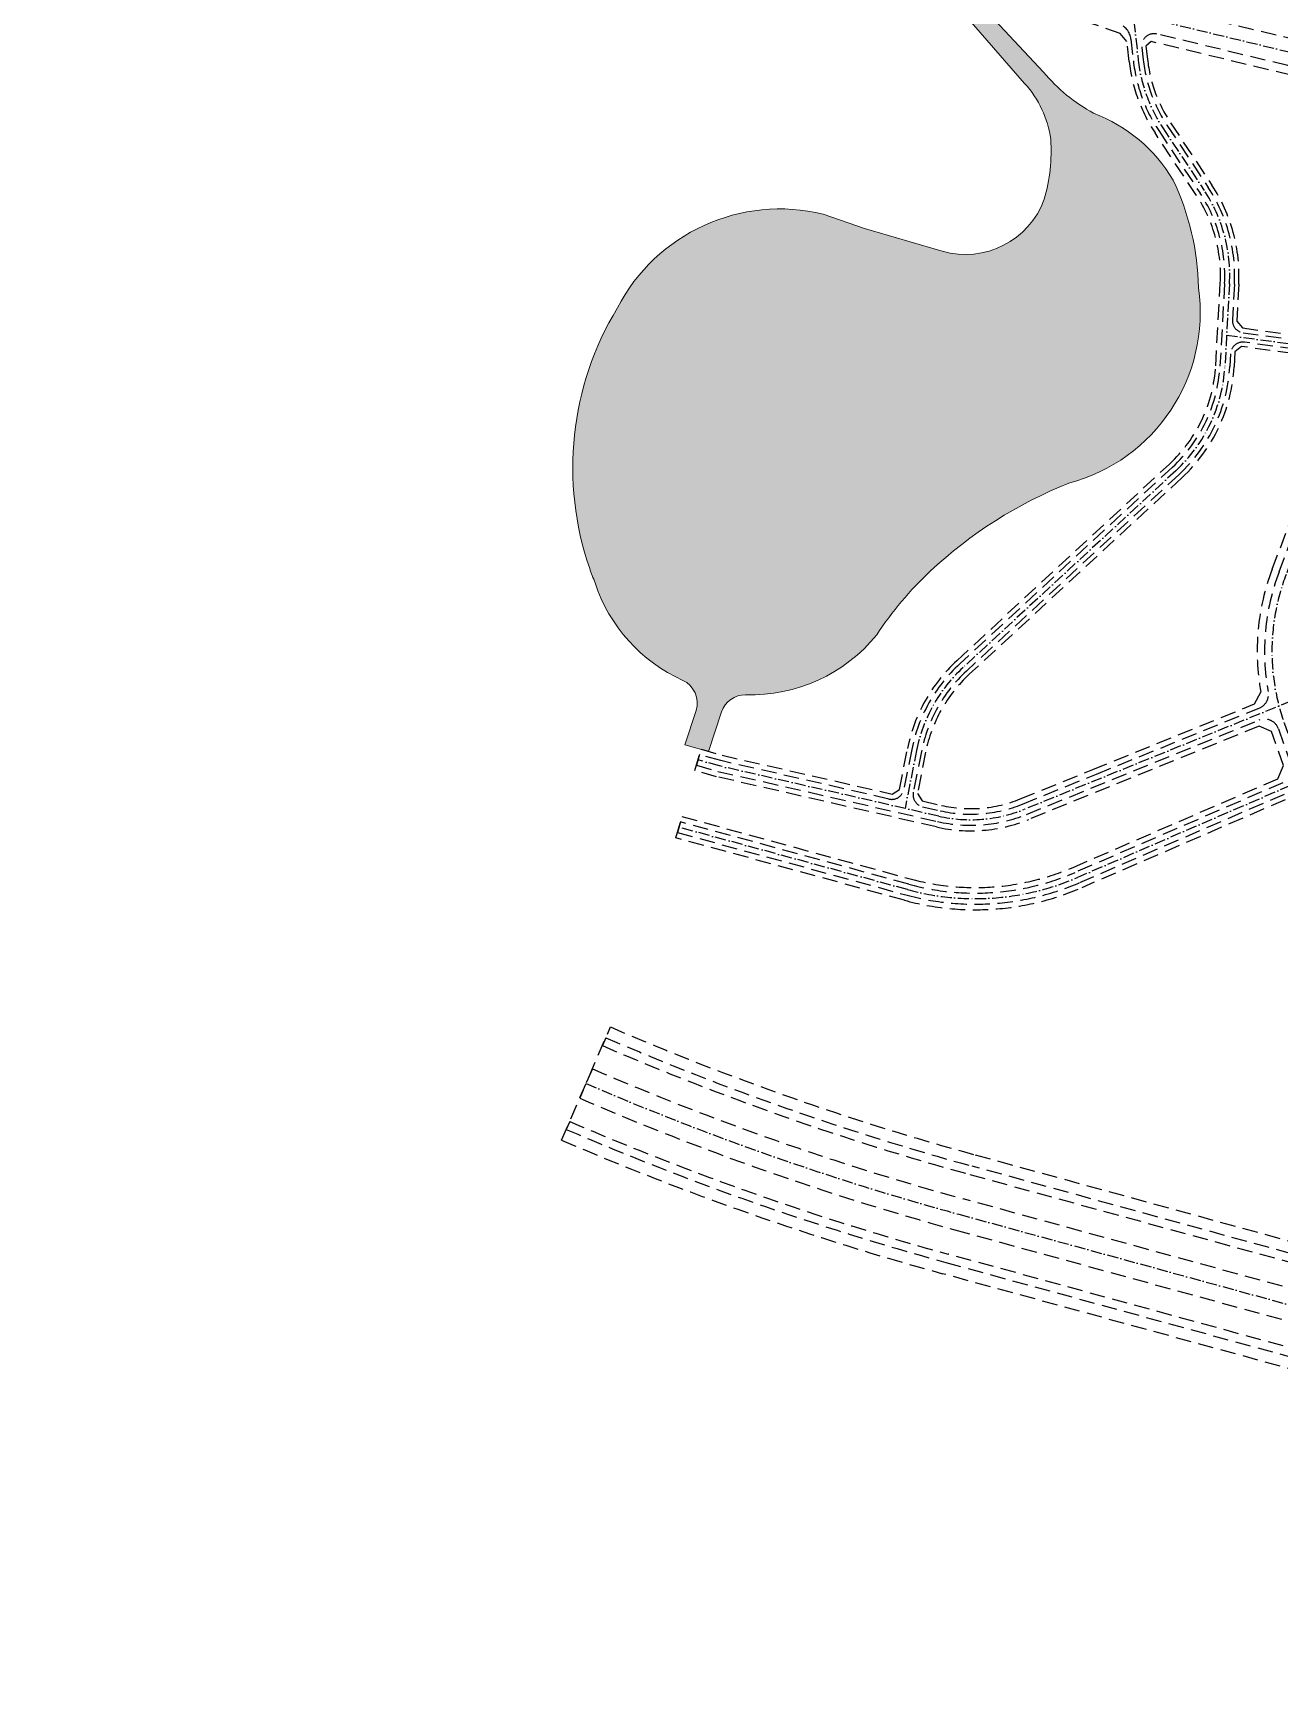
# Model space of a CAD drawing. Header units: metres. Extents: x 566107 to 571261, y 2062953 to 2068466.
# Drawn here: x 566803 to 567814, y 2063001 to 2064337 of the extents above; entities that cross this region are included whole.
import ezdxf

# ---------------------------------------------------------------- set-up
doc = ezdxf.new("R2010")
doc.units = ezdxf.units.M
doc.linetypes.add('ACAD_ISO10W100', pattern=[18.5, 12, -3, 0.5, -3])
doc.linetypes.add('HIDDEN', pattern=[0.375, 0.25, -0.125])
doc.layers.add('datMatNc', color=150, linetype='CONTINUOUS', lineweight=13)
for name, color, linetype in [('hacth sdd', 8, 'CONTINUOUS'), ('LogDg phu', 7, 'CONTINUOUS'), ('TimDg', 222, 'CONTINUOUS'), ('ViaHeSphu', 32, 'CONTINUOUS')]:
    doc.layers.add(name, color=color, linetype=linetype)

msp = doc.modelspace()

# ---------------------------------------------------------------- hatches: boundary and pattern name
at = {"layer": 'hacth sdd'}
h = msp.add_hatch(dxfattribs=at)
h.set_pattern_fill('DASH', color=152, scale=0.5, style=0)
h.set_pattern_definition([(0, (0, 0), (1.5875, 1.5875), [1.5875, -1.5875])])
edge = h.paths.add_edge_path()
edge.add_arc((567409.439482877, 2064045.328761848), 148.5659409522286, 76.35179976346518, 152.7003840690624, ccw=False)
edge.add_line((567444.4950569529, 2064189.699622957), (567477.867174167, 2064177.959347559))
edge.add_line((567477.867174167, 2064177.959347559), (567540.9713856919, 2064159.622732107))
edge.add_arc((567559.9020532921, 2064224.997179553), 68.06018332867325, 253.8504168210014, 340.1410020687476)
edge.add_arc((567488.9586473359, 2064240.859990865), 140.4736999447239, 343.8881606613551, 363.9045468873496)
edge.add_arc((567545.5678099853, 2064239.116065908), 84.30053637577922, 7.709807066883907, 42.30183227612697)
edge.add_line((567607.9172936274, 2064295.853375703), (567546.7788459896, 2064366.386800929))
edge.add_arc((567539.2224577861, 2064359.836915638), 10.00000000062251, 40.9187801760177, 71.18329180451839)
edge.add_line((567542.4478751541, 2064369.302468068), (567229.984379754, 2064475.775406866))
edge.add_line((567229.984379754, 2064475.775406866), (567235.4104146592, 2064484.491091808))
edge.add_line((567235.4104146592, 2064484.491091808), (567556.0925156688, 2064375.217636774))
edge.add_arc((567552.8670983035, 2064365.752084344), 9.999999999186048, 43.03295591236781, 71.18329181774891, ccw=False)
edge.add_line((567560.1767113288, 2064372.576273483), (567623.2950252508, 2064304.968175263))
edge.add_arc((567731.5390515508, 2064395.335912226), 141.0074363763486, 219.8568832772077, 241.3467075162383)
edge.add_arc((567619.0922438592, 2064152.8826137), 126.8974977788511, 30.486607752572297, 69.31085971670842, ccw=False)
edge.add_arc((567534.5939523826, 2064125.388527615), 214.521277917157, 1.1773634486812057, 25.35807071409431, ccw=False)
edge.add_arc((567606.9511447549, 2064109.880586047), 143.5074604831693, -75.14867476411041, 7.977189961455679, ccw=False)
edge.add_arc((567775.1970408432, 2063639.992963159), 356.312927559991, 111.6511517485188, 133.1763741897588)
edge.add_arc((567726.6457406215, 2063691.737588033), 285.3570613012404, 133.1763741899962, 146.7714060176707)
edge.add_arc((567385.2216758681, 2063931.842116379), 132.5291037827885, 268.3869494716492, 320.815577192592, ccw=False)
edge.add_arc((567380.9281455987, 2063779.373453702), 19.99999999942256, 88.38712393226747, 161.948496993472)
edge.add_line((567361.9125784466, 2063785.570889128), (567351.4476648566, 2063753.461435227))
edge.add_line((567351.4476648566, 2063753.461435227), (567332.1915393996, 2063758.920766538))
edge.add_line((567332.1915393996, 2063758.920766538), (567341.2538583825, 2063786.72664483))
edge.add_arc((567322.2382912299, 2063792.924080256), 19.9999999998844, 341.9484969925137, 425.6109726984901)
edge.add_arc((567385.2216758685, 2063931.842116379), 132.529103783184, 198.2797114627122, 245.6111914585301, ccw=False)
edge.add_arc((567491.7679007688, 2063983.816224028), 250.507816456058, 199.0395119997098, 201.9262143987718, ccw=False)
edge.add_arc((567491.767900788, 2063983.816224025), 250.507816473157, 148.8316699562525, 199.0395119975718, ccw=False)

# ---------------------------------------------------------------- linework, layer by layer
at = {"layer": 'datMatNc', "linetype": 'Continuous'}
msp.add_lwpolyline([(567560.1767113288, 2064372.576273483), (567623.2950252508, 2064304.968175263, 0.09404282514558131), (567663.9248170749, 2064271.596620125, -0.171042043311651), (567728.4458793751, 2064217.262403557, -0.105901495999473), (567749.0699404447, 2064129.79638696, -0.3794942581787468), (567643.733790257, 2063971.167110839, 0.09419864720225449), (567531.3911819159, 2063899.834463884, 0.05938919283771991), (567487.9471433682, 2063848.107764549, -0.2328389696996911), (567381.4910712022, 2063799.365530001, 0.3324685421918747), (567361.9125784466, 2063785.570889128), (567351.4476648566, 2063753.461435227), (567332.1915393996, 2063758.920766538), (567341.2538583825, 2063786.72664483, 0.38217525221227), (567330.4968915795, 2063811.139335409, -0.2095096838573932), (567259.3804408102, 2063890.273535593, -0.01259628148562091), (567254.9644064361, 2063902.095534008, -0.222646308129913), (567277.4207708054, 2064113.467579522, -0.3460298224271914), (567444.4950569529, 2064189.699622957), (567477.867174167, 2064177.959347559), (567540.9713856919, 2064159.622732107, 0.3953758625944973), (567623.9147974994, 2064201.876687911, 0.08756070964333275), (567629.1062907029, 2064250.425472286, 0.1520929217242332), (567607.9172936274, 2064295.853375703), (567546.7788459896, 2064366.386800929, 0.1328268304142825)], format="xyb", dxfattribs=at)
at = {"layer": 'LogDg phu', "linetype": 'HIDDEN', "ltscale": 50, "elevation": 3.0256135e-09}
for points in [[(567869.4316825207, 2064536.205755824, 0.0262102819930557), (567868.5514009075, 2064548.169482427), (567864.554465218, 2064579.759777873, 0.2860795203820338), (567854.5393091518, 2064592.065656353), (567679.941572522, 2064651.946149938, 0.5510054199656702), (567666.7615198985, 2064641.35670566), (567697.2895344235, 2064372.997637099, 0.3151290315823712), (567708.6801652601, 2064360.11030573), (567826.6414379558, 2064331.691367495, 0.2424061696268835), (567848.8846956748, 2064337.116405219, -0.0602861032696012), (567856.2497694644, 2064342.095198122, 0.2679491923692663), (567869.807588621, 2064363.099615266), (567872.1015178686, 2064409.320887496), (567869.4316825209, 2064536.205755815)], [(567704.1398282414, 2064314.99137553, 0.1182637780474158), (567723.4277781249, 2064261.938636112), (567756.9894724038, 2064211.172228662, -0.1612753014692465), (567778.1810303831, 2064132.881117429), (567776.5692277516, 2064103.845745043, 0.3909915685067091), (567785.2041344199, 2064093.382987489), (567845.1462302014, 2064085.217759526, 0.4395720229050724), (567856.4836586801, 2064094.630570609), (567864.4845912796, 2064255.844472274, 0.2679491924267486), (567853.0731420203, 2064278.088096655, -0.1548451714326683), (567838.8209505696, 2064295.343831903, 0.2424061696295776), (567821.4886795743, 2064310.303308185), (567715.274800479, 2064335.892093392, 0.5207633259302888), (567702.9967207868, 2064325.039957354), (567704.1398282432, 2064314.991375518)], [(567606.1428967415, 2063710.666541783), (567666.2524937718, 2063735.061287331), (567798.3467117861, 2063788.670111813, 0.3559510431066859), (567805.63462334, 2063801.968336056, -0.1373555889736995), (567814.4464194839, 2063899.173747891), (567837.9147240459, 2063960.884111685, 0.0786159736822154), (567853.5501365128, 2064035.521891922), (567855.1154982419, 2064067.062974004, 0.3893017981580232), (567846.4775119846, 2064077.467150877), (567786.3744697592, 2064085.654302737, 0.4378232372372239), (567775.0401208692, 2064076.300072335), (567774.4619263001, 2064065.8843463, -0.1945805379506044), (567733.2725643489, 2063978.350247914), (567560.6864173368, 2063818.654208049, 0.1582410904113171), (567524.1918915194, 2063753.455359288), (567517.5814736389, 2063720.23342773, 0.405944946066114), (567525.1608179356, 2063708.533356261), (567539.3667227975, 2063705.286080402, 0.1537597788545987), (567606.1433053197, 2063710.666707601)]]:
    msp.add_lwpolyline(points, format="xyb", dxfattribs=at)
at = {"layer": 'LogDg phu', "linetype": 'HIDDEN', "ltscale": 50}
for points in [[(567684.1139389406, 2064344.271474453, -0.2900222171443807), (567694.1796880765, 2064331.768582153), (567696.1910948097, 2064314.0871428, 0.1182637780138155), (567716.7542810475, 2064257.526784261), (567750.3159753281, 2064206.760376808, -0.1612753014736324), (567770.1933281597, 2064133.32452829), (567766.4742240764, 2064066.327757155, -0.194580537959424), (567727.8392411614, 2063984.222129992), (567555.2530941562, 2063824.526090134, 0.1582410904385305), (567516.34570712, 2063755.016573679), (567509.8900405753, 2063722.572374841, -0.4225308079342701), (567497.853923874, 2063714.77533935), (567361.3205208088, 2063745.985010838), (567344.0987715119, 2063750.86757329), (567341.6439210448, 2063742.208837289), (567359.0888402696, 2063737.263003613), (567537.361360447, 2063696.512339929, 0.1537583307204638), (567609.5273392772, 2063702.327144399), (567798.1196230582, 2063778.865018591, -0.4281684414986346), (567813.9527725921, 2063771.726391516), (567824.0354738234, 2063743.051645125, -0.3938343611780596)], [(567817.4783727478, 2063728.057018126), (567649.032920091, 2063655.20621789, -0.1703429515990829), (567513.9603407057, 2063645.633880425), (567328.6197230186, 2063696.26995266), (567326.164760257, 2063687.610820569), (567511.5884200135, 2063636.952060786, 0.170342951599138), (567652.605513895, 2063646.945674717), (567818.924954908, 2063718.876998369, -0.4348907271138535)], [(567951.0168417208, 2063310.956080458), (567565.3303013468, 2063416.709160621, -0.03490033887283163), (567268.04639786, 2063520.997053915), (567265.2743647915, 2063514.569314603, 0.03490033887283052), (567563.4792626943, 2063409.95833431), (567960.1614114727, 2063301.190320164, -0.2460576781075077)], [(567961.7538687177, 2063279.497020292), (567558.0583639924, 2063390.188057194, -0.03490033887282985), (567257.1562673482, 2063495.745221163), (567246.8601441119, 2063471.870761037, 0.03490033887283074), (567551.1830776422, 2063365.11355944), (567978.9243745574, 2063247.829301561, -0.2460576781158902)], [(567980.5168318019, 2063226.136001689), (567545.762178943, 2063345.343282324, -0.03490033887283008), (567238.7420466623, 2063453.046667599), (567235.9700136014, 2063446.618928284, 0.03490033887282785), (567543.9111402464, 2063338.592456024), (567998.6870334884, 2063213.895463883, -0.2460576781071912)]]:
    msp.add_lwpolyline(points, format="xyb", dxfattribs=at)
at = {"layer": 'TimDg', "linetype": 'ACAD_ISO10W100', "ltscale": 0.75, "elevation": 3.0256135e-09}
for points in [[(566803.1554961894, 2064656.081977068), (567685.0255780105, 2064355.581916561, 0.0230043455598889), (567707.1069396714, 2064349.174598789), (568107.6248733317, 2064252.68280823, 0.0769972865294169), (568145.7657517053, 2064249.520539343), (568475.0604647789, 2064272.929999566, -0.1609279775912595), (568727.3868973779, 2064208.997598203), (569232.8136818934, 2063846.674202743, 0.1296282518077459), (569447.2422016178, 2063764.948266778), (569685.3651785232, 2063739.535575265)], [(567875.4303547401, 2064536.331976281), (567878.104649222, 2064409.235186033), (567859.5427609335, 2064035.224482185, -0.0786159736723757), (567843.5228711085, 2063958.75134669), (567820.0545665488, 2063897.040982902, 0.1772023395655189), (567818.5340301701, 2063776.785366473), (568075.9617958516, 2063044.672441034)], [(569016.6601467041, 2064412.793872978), (568952.2650847611, 2064323.957233456, -0.1457533219444159), (568839.0024254879, 2064237.11857609), (568804.9881959426, 2064224.135160361, 0.2535328776076914), (568727.3880973246, 2064133.772245777), (568704.4051833819, 2064027.485417871, -0.1860575808702756), (568605.7228099433, 2063877.147704989), (568549.9860071612, 2063837.186181295, -0.1809899403731052), (568380.8048218403, 2063791.46942245), (568111.9719944025, 2063816.864037913, 0.1262595102391276), (567989.2223207826, 2063797.431555936), (567650.8192169928, 2063651.075946304, -0.170342951608247), (567512.7743803526, 2063641.292970607), (567327.3922416337, 2063691.9403866)]]:
    msp.add_lwpolyline(points, format="xyb", dxfattribs=at)
at = {"layer": 'TimDg', "linetype": 'ACAD_ISO10W100', "ltscale": 0.75}
for points in [[(567660.4823195109, 2064663.377242719), (567700.1654615264, 2064314.539259159, 0.1182637780138519), (567720.0910295862, 2064259.732710187), (567753.6527238667, 2064208.966302734, -0.1612753014732871), (567774.1871792714, 2064133.102822859), (567770.4680751881, 2064066.106051725, -0.1945805379595189), (567730.5559027551, 2063981.286188953), (567557.9697557499, 2063821.590149095, 0.1582410904384785), (567520.2687993197, 2063754.235966483), (567510.904921454, 2063707.175990063)], [(567771.8729792464, 2064091.414307035), (568132.0017394781, 2064042.35807393, 0.0313210640604466), (568147.6055246058, 2064041.220677372), (568188.6734479332, 2064040.80415205, -0.0673851097826389), (568208.5872632153, 2064037.902163077), (568218.0614927368, 2064035.185236694, 0.1331544665284441), (568233.7600070235, 2064034.957215322), (568308.8262284293, 2064054.142965701), (568410.6186296928, 2064088.715947113)], [(567991.6423281325, 2063862.260310044), (567607.8351180078, 2063706.49684309, -0.1537583307290587), (567538.3641342288, 2063700.899188996), (567360.2046805392, 2063741.624007225), (567342.8713462778, 2063746.538205288)], [(567252.00820565, 2063483.807991134, 0.0349003388820317), (567554.6207207752, 2063377.650808329), (567882.8243423128, 2063287.659221211), (568919.8828883132, 2063001.076375914)]]:
    msp.add_lwpolyline(points, format="xyb", dxfattribs=at)
at = {"layer": 'ViaHeSphu', "linetype": 'HIDDEN', "ltscale": 50}
for points in [[(567819.3723095561, 2063714.167649027), (567654.391810797, 2063642.815403131, -0.1703429515990882), (567510.4024596604, 2063632.611150969), (567324.937278872, 2063683.28125451), (567329.8472043953, 2063700.59951869), (567515.1463010447, 2063649.974790246, 0.170342951608238), (567647.2466231885, 2063659.336489477), (567813.3867646622, 2063731.190268055), (567818.0757567486, 2063741.912946646), (567808.3611236763, 2063769.540923835), (567798.2946130466, 2063774.079570122), (567611.2195605465, 2063698.157445708, -0.1537583307290227), (567536.3585866467, 2063692.125490865), (567357.973, 2063732.902), (567340.416495811, 2063737.879469285), (567345.3261967443, 2063755.196941293), (567362.4363610784, 2063750.34601445), (567500.4733684963, 2063718.792639541), (567506.3234042301, 2063722.582311689), (567512.9130014456, 2063755.699604974, -0.1582410904384666), (567552.8760152615, 2063827.095038543), (567725.4621622667, 2063986.791078401, 0.1945805379596907), (567762.9796043538, 2064066.521749406), (567766.6987084372, 2064133.518520542, 0.1612753014733883), (567747.3963203568, 2064204.830191623), (567713.834626076, 2064255.596599076, -0.1182637780136867), (567692.7135239326, 2064313.691540986), (567690.8816555535, 2064329.794733403), (567685.5837338901, 2064336.375400482), (567241.4520136836, 2064487.714709426)], [(567540.3696818175, 2063709.672887126, 0.1537583307205531), (567604.4506754692, 2063714.836240473), (567663.159619305, 2063738.662548035), (567794.5180536133, 2063791.97276369), (567799.6265191694, 2063801.46818689, -0.1365395607139143), (567808.838272419, 2063901.306512879), (567832.3065769786, 2063963.016876667, 0.0786159736725775), (567847.557512092, 2064035.819301659), (567849.1689248804, 2064068.288284442), (567844.4625193389, 2064073.956998682), (567783.8653700377, 2064082.211457114), (567778.6339912604, 2064077.89400378), (567777.9565460224, 2064065.690354043, -0.1945805379593666), (567735.6496432436, 2063975.781299505), (567563.0634962382, 2063816.085259646, 0.1582410904384919), (567527.6245971939, 2063752.772327992), (567520.9520974776, 2063719.238392178), (567524.8506152229, 2063713.220333827), (567540.3696818111, 2063709.672887128)], [(567869.5545053685, 2063239.452230863), (567541.3990164183, 2063329.430620296, -0.0349003388820263), (567232.207968356, 2063437.895567945), (567271.8084430987, 2063529.720414257, 0.0349003388728303), (567567.842425132, 2063425.870996361), (567953.294675394, 2063320.18215723)]]:
    msp.add_lwpolyline(points, format="xyb", dxfattribs=at)
at = {"layer": 'ViaHeSphu', "linetype": 'HIDDEN', "ltscale": 50, "elevation": 3.0256135e-09}
msp.add_lwpolyline([(567707.617399119, 2064315.386977343, 0.1182637780474158), (567726.3474330964, 2064263.868821298), (567759.9091273751, 2064213.102413847, -0.1612753014692465), (567781.6756501059, 2064132.687125178), (567780.022313136, 2064102.903543946), (567784.6994283373, 2064097.236369501), (567845.2087886689, 2064088.993869558), (567850.4108771057, 2064093.312862687), (567858.7597312597, 2064261.537171006), (567852.6977925481, 2064271.343843465, -0.1811804716411411), (567832.8719761581, 2064294.08855457), (567824.1525106218, 2064302.461265325), (567710.7063649152, 2064329.792430327), (567706.4105877929, 2064325.995553382), (567707.6173991204, 2064315.386977331)], format="xyb", dxfattribs=at)

doc.saveas('drawing.dxf')
